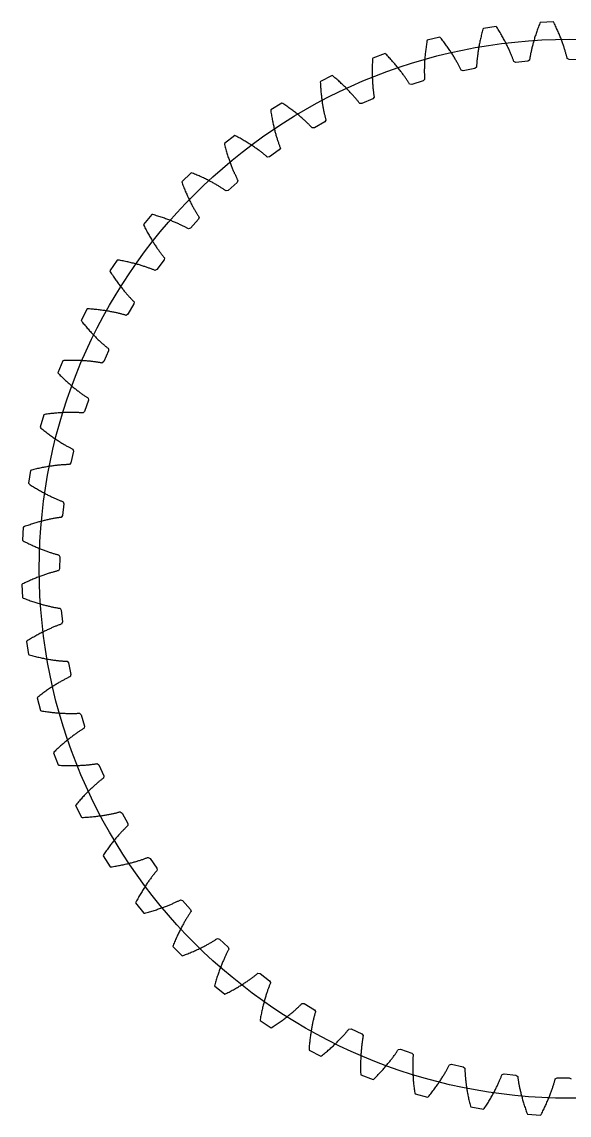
# Model space of a CAD drawing. Extents: x -35.5 to 37.4, y 109.8 to 182.7.
# Drawn here: x -35.5 to 1, y 109.8 to 182.7 of the extents above; entities that cross this region are included whole.
import ezdxf

# ---------------------------------------------------------------- set-up
doc = ezdxf.new("R2010")
doc.units = 0
doc.layers.get('0').update_dxf_attribs({"linetype": 'CONTINUOUS'})

msp = doc.modelspace()

# ---------------------------------------------------------------- linework, layer by layer
msp.add_lwpolyline([(1.758, 180.133), (0.967, 180.142), (0.839, 180.209), (0.829, 180.253), (0.818, 180.297), (0.807, 180.342), (0.795, 180.388), (0.783, 180.435), (0.77, 180.484), (0.757, 180.533), (0.743, 180.583), (0.728, 180.635), (0.713, 180.687), (0.698, 180.74), (0.681, 180.794), (0.664, 180.85), (0.646, 180.906), (0.628, 180.963), (0.609, 181.021), (0.589, 181.08), (0.569, 181.14), (0.547, 181.201), (0.526, 181.263), (0.503, 181.326), (0.48, 181.389), (0.455, 181.454), (0.43, 181.519), (0.405, 181.586), (0.378, 181.653), (0.351, 181.721), (0.323, 181.791), (0.294, 181.861), (0.264, 181.931), (0.233, 182.003), (0.202, 182.076), (0.169, 182.149), (0.136, 182.223), (0.102, 182.298), (0.067, 182.374), (0.031, 182.451), (-0.006, 182.528), (-0.044, 182.607), (-0.082, 182.655), (-0.95, 182.62), (-0.984, 182.568), (-1.015, 182.487), (-1.046, 182.407), (-1.075, 182.328), (-1.104, 182.249), (-1.132, 182.172), (-1.159, 182.095), (-1.186, 182.019), (-1.211, 181.944), (-1.236, 181.87), (-1.26, 181.797), (-1.283, 181.725), (-1.306, 181.654), (-1.327, 181.584), (-1.348, 181.515), (-1.369, 181.446), (-1.388, 181.379), (-1.407, 181.312), (-1.425, 181.247), (-1.443, 181.183), (-1.459, 181.119), (-1.476, 181.057), (-1.491, 180.995), (-1.506, 180.935), (-1.52, 180.875), (-1.534, 180.817), (-1.547, 180.759), (-1.559, 180.703), (-1.571, 180.648), (-1.583, 180.593), (-1.594, 180.54), (-1.604, 180.488), (-1.614, 180.436), (-1.623, 180.386), (-1.632, 180.337), (-1.64, 180.289), (-1.648, 180.242), (-1.656, 180.196), (-1.663, 180.151), (-1.669, 180.107), (-1.792, 180.03), (-2.579, 179.956), (-2.714, 180.01), (-2.728, 180.052), (-2.743, 180.094), (-2.759, 180.138), (-2.776, 180.183), (-2.793, 180.229), (-2.811, 180.275), (-2.829, 180.323), (-2.848, 180.372), (-2.868, 180.421), (-2.888, 180.471), (-2.91, 180.523), (-2.932, 180.575), (-2.954, 180.628), (-2.978, 180.682), (-3.002, 180.737), (-3.027, 180.793), (-3.053, 180.849), (-3.08, 180.907), (-3.107, 180.965), (-3.135, 181.025), (-3.164, 181.085), (-3.194, 181.146), (-3.225, 181.207), (-3.257, 181.27), (-3.289, 181.333), (-3.323, 181.398), (-3.357, 181.463), (-3.392, 181.528), (-3.428, 181.595), (-3.465, 181.662), (-3.503, 181.73), (-3.542, 181.799), (-3.582, 181.869), (-3.623, 181.939), (-3.665, 182.01), (-3.708, 182.082), (-3.752, 182.154), (-3.797, 182.228), (-3.842, 182.301), (-3.885, 182.346), (-4.745, 182.22), (-4.773, 182.165), (-4.796, 182.081), (-4.818, 181.998), (-4.839, 181.916), (-4.859, 181.835), (-4.879, 181.755), (-4.898, 181.676), (-4.916, 181.598), (-4.934, 181.521), (-4.951, 181.445), (-4.967, 181.37), (-4.983, 181.295), (-4.997, 181.222), (-5.012, 181.15), (-5.025, 181.079), (-5.038, 181.009), (-5.051, 180.94), (-5.062, 180.872), (-5.074, 180.805), (-5.084, 180.739), (-5.094, 180.674), (-5.104, 180.611), (-5.113, 180.548), (-5.121, 180.486), (-5.129, 180.425), (-5.137, 180.366), (-5.144, 180.307), (-5.15, 180.25), (-5.157, 180.194), (-5.162, 180.138), (-5.167, 180.084), (-5.172, 180.031), (-5.177, 179.979), (-5.181, 179.928), (-5.184, 179.879), (-5.187, 179.83), (-5.19, 179.782), (-5.193, 179.736), (-5.195, 179.69), (-5.197, 179.646), (-5.311, 179.556), (-6.086, 179.401), (-6.226, 179.44), (-6.245, 179.48), (-6.264, 179.521), (-6.285, 179.563), (-6.306, 179.606), (-6.327, 179.649), (-6.35, 179.694), (-6.373, 179.739), (-6.397, 179.786), (-6.422, 179.833), (-6.448, 179.881), (-6.474, 179.93), (-6.502, 179.979), (-6.53, 180.03), (-6.559, 180.081), (-6.589, 180.133), (-6.619, 180.186), (-6.651, 180.24), (-6.684, 180.294), (-6.717, 180.349), (-6.751, 180.405), (-6.786, 180.462), (-6.823, 180.519), (-6.86, 180.578), (-6.898, 180.636), (-6.937, 180.696), (-6.977, 180.756), (-7.018, 180.817), (-7.059, 180.879), (-7.102, 180.942), (-7.146, 181.005), (-7.191, 181.068), (-7.237, 181.133), (-7.284, 181.198), (-7.332, 181.264), (-7.381, 181.33), (-7.431, 181.397), (-7.482, 181.464), (-7.535, 181.532), (-7.588, 181.601), (-7.635, 181.641), (-8.477, 181.426), (-8.499, 181.368), (-8.513, 181.282), (-8.526, 181.198), (-8.539, 181.114), (-8.551, 181.031), (-8.562, 180.949), (-8.572, 180.869), (-8.582, 180.789), (-8.592, 180.711), (-8.601, 180.633), (-8.609, 180.557), (-8.617, 180.481), (-8.624, 180.407), (-8.63, 180.334), (-8.637, 180.262), (-8.642, 180.191), (-8.647, 180.121), (-8.652, 180.052), (-8.656, 179.984), (-8.66, 179.918), (-8.663, 179.852), (-8.666, 179.788), (-8.668, 179.724), (-8.67, 179.662), (-8.672, 179.601), (-8.673, 179.541), (-8.674, 179.482), (-8.674, 179.424), (-8.675, 179.367), (-8.674, 179.312), (-8.674, 179.257), (-8.673, 179.204), (-8.672, 179.152), (-8.671, 179.101), (-8.669, 179.051), (-8.667, 179.002), (-8.665, 178.955), (-8.663, 178.908), (-8.66, 178.863), (-8.658, 178.819), (-8.761, 178.717), (-9.516, 178.482), (-9.659, 178.506), (-9.682, 178.544), (-9.706, 178.583), (-9.73, 178.622), (-9.756, 178.663), (-9.782, 178.704), (-9.809, 178.746), (-9.837, 178.788), (-9.866, 178.832), (-9.896, 178.876), (-9.926, 178.921), (-9.958, 178.967), (-9.99, 179.014), (-10.023, 179.061), (-10.057, 179.109), (-10.093, 179.157), (-10.129, 179.207), (-10.166, 179.257), (-10.204, 179.308), (-10.243, 179.359), (-10.283, 179.411), (-10.324, 179.464), (-10.366, 179.517), (-10.408, 179.571), (-10.452, 179.626), (-10.497, 179.681), (-10.543, 179.737), (-10.591, 179.793), (-10.639, 179.85), (-10.688, 179.908), (-10.738, 179.966), (-10.789, 180.025), (-10.842, 180.084), (-10.895, 180.144), (-10.95, 180.204), (-11.006, 180.265), (-11.063, 180.326), (-11.12, 180.388), (-11.18, 180.45), (-11.24, 180.513), (-11.291, 180.548), (-12.105, 180.246), (-12.122, 180.186), (-12.126, 180.099), (-12.131, 180.014), (-12.134, 179.929), (-12.138, 179.845), (-12.14, 179.763), (-12.142, 179.682), (-12.144, 179.602), (-12.145, 179.522), (-12.146, 179.444), (-12.146, 179.368), (-12.146, 179.292), (-12.145, 179.217), (-12.144, 179.144), (-12.143, 179.071), (-12.141, 179), (-12.139, 178.93), (-12.136, 178.861), (-12.133, 178.793), (-12.13, 178.727), (-12.126, 178.661), (-12.122, 178.597), (-12.118, 178.533), (-12.113, 178.471), (-12.109, 178.41), (-12.103, 178.351), (-12.098, 178.292), (-12.093, 178.234), (-12.087, 178.178), (-12.081, 178.123), (-12.075, 178.069), (-12.068, 178.016), (-12.062, 177.964), (-12.055, 177.913), (-12.048, 177.864), (-12.042, 177.816), (-12.034, 177.768), (-12.027, 177.722), (-12.02, 177.678), (-12.013, 177.634), (-12.105, 177.522), (-12.832, 177.209), (-12.976, 177.218), (-13.003, 177.254), (-13.031, 177.29), (-13.059, 177.327), (-13.089, 177.364), (-13.119, 177.402), (-13.15, 177.441), (-13.183, 177.481), (-13.216, 177.521), (-13.25, 177.562), (-13.285, 177.603), (-13.321, 177.646), (-13.358, 177.689), (-13.396, 177.732), (-13.435, 177.776), (-13.475, 177.821), (-13.516, 177.866), (-13.558, 177.912), (-13.601, 177.959), (-13.646, 178.006), (-13.691, 178.053), (-13.737, 178.101), (-13.784, 178.15), (-13.833, 178.199), (-13.882, 178.249), (-13.933, 178.299), (-13.984, 178.35), (-14.037, 178.401), (-14.091, 178.453), (-14.146, 178.505), (-14.202, 178.558), (-14.259, 178.611), (-14.317, 178.664), (-14.377, 178.718), (-14.437, 178.772), (-14.499, 178.827), (-14.562, 178.882), (-14.626, 178.937), (-14.691, 178.993), (-14.758, 179.049), (-14.812, 179.078), (-15.591, 178.693), (-15.601, 178.632), (-15.596, 178.545), (-15.592, 178.459), (-15.586, 178.375), (-15.581, 178.291), (-15.575, 178.209), (-15.569, 178.128), (-15.562, 178.048), (-15.555, 177.969), (-15.547, 177.892), (-15.539, 177.815), (-15.531, 177.74), (-15.523, 177.666), (-15.514, 177.593), (-15.505, 177.521), (-15.496, 177.45), (-15.486, 177.381), (-15.476, 177.313), (-15.466, 177.246), (-15.456, 177.18), (-15.446, 177.115), (-15.435, 177.051), (-15.424, 176.989), (-15.413, 176.927), (-15.402, 176.867), (-15.391, 176.808), (-15.379, 176.75), (-15.368, 176.694), (-15.356, 176.638), (-15.345, 176.584), (-15.333, 176.531), (-15.321, 176.479), (-15.309, 176.428), (-15.297, 176.379), (-15.285, 176.33), (-15.273, 176.283), (-15.261, 176.237), (-15.249, 176.192), (-15.238, 176.148), (-15.226, 176.105), (-15.306, 175.984), (-15.996, 175.597), (-16.14, 175.591), (-16.171, 175.623), (-16.202, 175.656), (-16.234, 175.69), (-16.267, 175.724), (-16.302, 175.759), (-16.337, 175.794), (-16.373, 175.83), (-16.41, 175.867), (-16.448, 175.904), (-16.488, 175.942), (-16.528, 175.98), (-16.569, 176.019), (-16.612, 176.058), (-16.655, 176.098), (-16.7, 176.138), (-16.745, 176.179), (-16.792, 176.22), (-16.84, 176.262), (-16.888, 176.304), (-16.938, 176.347), (-16.989, 176.39), (-17.041, 176.433), (-17.095, 176.477), (-17.149, 176.521), (-17.205, 176.566), (-17.261, 176.611), (-17.319, 176.657), (-17.378, 176.702), (-17.438, 176.748), (-17.499, 176.795), (-17.562, 176.842), (-17.625, 176.889), (-17.69, 176.936), (-17.756, 176.984), (-17.823, 177.032), (-17.891, 177.08), (-17.961, 177.128), (-18.032, 177.177), (-18.104, 177.225), (-18.161, 177.249), (-18.895, 176.784), (-18.898, 176.723), (-18.885, 176.637), (-18.871, 176.552), (-18.857, 176.468), (-18.843, 176.386), (-18.828, 176.305), (-18.814, 176.225), (-18.799, 176.146), (-18.783, 176.068), (-18.768, 175.992), (-18.752, 175.917), (-18.736, 175.843), (-18.72, 175.77), (-18.703, 175.698), (-18.687, 175.628), (-18.67, 175.558), (-18.654, 175.49), (-18.637, 175.423), (-18.62, 175.358), (-18.603, 175.293), (-18.585, 175.23), (-18.568, 175.168), (-18.551, 175.107), (-18.534, 175.047), (-18.516, 174.988), (-18.499, 174.931), (-18.481, 174.875), (-18.464, 174.819), (-18.447, 174.765), (-18.429, 174.713), (-18.412, 174.661), (-18.395, 174.611), (-18.378, 174.561), (-18.361, 174.513), (-18.344, 174.466), (-18.327, 174.42), (-18.31, 174.376), (-18.294, 174.332), (-18.277, 174.29), (-18.261, 174.249), (-18.329, 174.12), (-18.974, 173.663), (-19.117, 173.642), (-19.151, 173.671), (-19.185, 173.7), (-19.221, 173.73), (-19.257, 173.761), (-19.295, 173.792), (-19.334, 173.824), (-19.373, 173.856), (-19.414, 173.888), (-19.456, 173.921), (-19.499, 173.954), (-19.543, 173.988), (-19.588, 174.022), (-19.635, 174.057), (-19.682, 174.092), (-19.73, 174.128), (-19.78, 174.163), (-19.831, 174.199), (-19.883, 174.236), (-19.936, 174.273), (-19.99, 174.31), (-20.045, 174.348), (-20.101, 174.385), (-20.159, 174.423), (-20.217, 174.462), (-20.277, 174.5), (-20.338, 174.539), (-20.401, 174.578), (-20.464, 174.618), (-20.529, 174.657), (-20.594, 174.697), (-20.661, 174.737), (-20.729, 174.777), (-20.799, 174.818), (-20.869, 174.858), (-20.941, 174.899), (-21.014, 174.939), (-21.088, 174.98), (-21.164, 175.021), (-21.24, 175.062), (-21.3, 175.079), (-21.981, 174.541), (-21.978, 174.479), (-21.956, 174.395), (-21.933, 174.312), (-21.911, 174.23), (-21.888, 174.15), (-21.865, 174.071), (-21.842, 173.993), (-21.819, 173.916), (-21.795, 173.84), (-21.772, 173.766), (-21.748, 173.693), (-21.725, 173.621), (-21.701, 173.55), (-21.677, 173.481), (-21.654, 173.412), (-21.63, 173.345), (-21.606, 173.279), (-21.582, 173.214), (-21.558, 173.151), (-21.535, 173.088), (-21.511, 173.027), (-21.487, 172.967), (-21.464, 172.908), (-21.44, 172.851), (-21.417, 172.794), (-21.394, 172.739), (-21.37, 172.685), (-21.347, 172.632), (-21.325, 172.58), (-21.302, 172.529), (-21.279, 172.48), (-21.257, 172.431), (-21.235, 172.384), (-21.213, 172.338), (-21.191, 172.293), (-21.169, 172.249), (-21.148, 172.206), (-21.127, 172.165), (-21.106, 172.125), (-21.086, 172.085), (-21.14, 171.951), (-21.733, 171.428), (-21.874, 171.392), (-21.91, 171.418), (-21.948, 171.443), (-21.986, 171.47), (-22.026, 171.496), (-22.066, 171.523), (-22.108, 171.55), (-22.151, 171.578), (-22.195, 171.606), (-22.24, 171.634), (-22.286, 171.663), (-22.334, 171.692), (-22.382, 171.721), (-22.432, 171.751), (-22.483, 171.781), (-22.535, 171.811), (-22.588, 171.842), (-22.642, 171.872), (-22.697, 171.903), (-22.754, 171.934), (-22.811, 171.966), (-22.87, 171.997), (-22.93, 172.029), (-22.991, 172.061), (-23.054, 172.093), (-23.117, 172.125), (-23.182, 172.157), (-23.248, 172.189), (-23.315, 172.222), (-23.384, 172.255), (-23.453, 172.287), (-23.524, 172.32), (-23.596, 172.353), (-23.669, 172.386), (-23.744, 172.419), (-23.819, 172.451), (-23.896, 172.484), (-23.974, 172.517), (-24.053, 172.55), (-24.134, 172.583), (-24.195, 172.594), (-24.816, 171.987), (-24.807, 171.926), (-24.776, 171.844), (-24.745, 171.764), (-24.714, 171.686), (-24.683, 171.608), (-24.651, 171.532), (-24.62, 171.456), (-24.589, 171.382), (-24.558, 171.31), (-24.527, 171.238), (-24.496, 171.168), (-24.465, 171.099), (-24.434, 171.031), (-24.403, 170.964), (-24.372, 170.899), (-24.342, 170.834), (-24.311, 170.771), (-24.281, 170.709), (-24.25, 170.649), (-24.22, 170.589), (-24.19, 170.531), (-24.161, 170.473), (-24.131, 170.417), (-24.102, 170.362), (-24.072, 170.309), (-24.043, 170.256), (-24.015, 170.205), (-23.986, 170.154), (-23.958, 170.105), (-23.93, 170.057), (-23.903, 170.01), (-23.875, 169.965), (-23.848, 169.92), (-23.822, 169.876), (-23.795, 169.834), (-23.769, 169.793), (-23.744, 169.752), (-23.718, 169.713), (-23.694, 169.675), (-23.669, 169.638), (-23.708, 169.499), (-24.244, 168.917), (-24.38, 168.867), (-24.419, 168.888), (-24.459, 168.91), (-24.5, 168.932), (-24.542, 168.954), (-24.585, 168.977), (-24.63, 168.999), (-24.675, 169.023), (-24.722, 169.046), (-24.77, 169.069), (-24.819, 169.093), (-24.869, 169.117), (-24.92, 169.141), (-24.973, 169.165), (-25.026, 169.19), (-25.081, 169.214), (-25.137, 169.239), (-25.194, 169.264), (-25.252, 169.289), (-25.312, 169.314), (-25.373, 169.339), (-25.434, 169.364), (-25.497, 169.389), (-25.562, 169.415), (-25.627, 169.44), (-25.694, 169.465), (-25.761, 169.491), (-25.83, 169.516), (-25.901, 169.541), (-25.972, 169.567), (-26.045, 169.592), (-26.118, 169.617), (-26.193, 169.642), (-26.27, 169.667), (-26.347, 169.692), (-26.426, 169.717), (-26.506, 169.742), (-26.587, 169.766), (-26.669, 169.79), (-26.752, 169.815), (-26.814, 169.819), (-27.369, 169.151), (-27.353, 169.091), (-27.313, 169.013), (-27.274, 168.937), (-27.235, 168.862), (-27.196, 168.788), (-27.157, 168.715), (-27.118, 168.644), (-27.08, 168.573), (-27.041, 168.504), (-27.003, 168.436), (-26.965, 168.37), (-26.927, 168.304), (-26.889, 168.24), (-26.851, 168.177), (-26.814, 168.115), (-26.776, 168.054), (-26.739, 167.994), (-26.703, 167.936), (-26.666, 167.879), (-26.63, 167.823), (-26.594, 167.768), (-26.558, 167.714), (-26.523, 167.661), (-26.488, 167.61), (-26.454, 167.559), (-26.419, 167.51), (-26.385, 167.462), (-26.352, 167.415), (-26.319, 167.369), (-26.286, 167.324), (-26.253, 167.28), (-26.221, 167.238), (-26.19, 167.196), (-26.159, 167.156), (-26.128, 167.116), (-26.098, 167.078), (-26.068, 167.041), (-26.039, 167.004), (-26.011, 166.969), (-25.982, 166.935), (-26.007, 166.792), (-26.479, 166.158), (-26.609, 166.093), (-26.65, 166.11), (-26.692, 166.128), (-26.735, 166.145), (-26.779, 166.163), (-26.824, 166.181), (-26.871, 166.199), (-26.919, 166.217), (-26.968, 166.235), (-27.018, 166.254), (-27.069, 166.272), (-27.121, 166.291), (-27.175, 166.309), (-27.229, 166.328), (-27.285, 166.347), (-27.342, 166.366), (-27.401, 166.384), (-27.46, 166.403), (-27.52, 166.422), (-27.582, 166.44), (-27.645, 166.459), (-27.709, 166.478), (-27.775, 166.496), (-27.841, 166.515), (-27.909, 166.533), (-27.978, 166.551), (-28.048, 166.569), (-28.119, 166.587), (-28.191, 166.605), (-28.265, 166.623), (-28.34, 166.64), (-28.416, 166.658), (-28.493, 166.675), (-28.572, 166.692), (-28.651, 166.708), (-28.732, 166.725), (-28.814, 166.741), (-28.897, 166.757), (-28.982, 166.773), (-29.067, 166.788), (-29.129, 166.786), (-29.611, 166.063), (-29.589, 166.005), (-29.541, 165.932), (-29.494, 165.86), (-29.448, 165.79), (-29.401, 165.72), (-29.355, 165.652), (-29.309, 165.585), (-29.263, 165.519), (-29.217, 165.454), (-29.172, 165.391), (-29.127, 165.329), (-29.082, 165.267), (-29.038, 165.207), (-28.994, 165.149), (-28.95, 165.091), (-28.907, 165.034), (-28.864, 164.979), (-28.821, 164.925), (-28.779, 164.872), (-28.737, 164.82), (-28.696, 164.769), (-28.655, 164.719), (-28.614, 164.67), (-28.574, 164.623), (-28.534, 164.576), (-28.495, 164.531), (-28.456, 164.486), (-28.418, 164.443), (-28.38, 164.401), (-28.343, 164.36), (-28.306, 164.32), (-28.27, 164.281), (-28.234, 164.243), (-28.199, 164.205), (-28.164, 164.169), (-28.13, 164.134), (-28.097, 164.1), (-28.064, 164.067), (-28.032, 164.035), (-28, 164.004), (-28.01, 163.86), (-28.413, 163.18), (-28.535, 163.102), (-28.578, 163.115), (-28.621, 163.128), (-28.666, 163.141), (-28.712, 163.154), (-28.759, 163.167), (-28.807, 163.18), (-28.857, 163.193), (-28.907, 163.206), (-28.959, 163.219), (-29.012, 163.232), (-29.066, 163.245), (-29.121, 163.258), (-29.177, 163.271), (-29.235, 163.283), (-29.293, 163.296), (-29.353, 163.309), (-29.414, 163.321), (-29.476, 163.333), (-29.54, 163.345), (-29.604, 163.357), (-29.67, 163.369), (-29.737, 163.381), (-29.805, 163.392), (-29.874, 163.403), (-29.945, 163.414), (-30.016, 163.425), (-30.089, 163.435), (-30.163, 163.446), (-30.238, 163.455), (-30.314, 163.465), (-30.392, 163.474), (-30.47, 163.483), (-30.55, 163.492), (-30.631, 163.5), (-30.713, 163.508), (-30.796, 163.516), (-30.881, 163.523), (-30.966, 163.529), (-31.053, 163.536), (-31.114, 163.527), (-31.518, 162.758), (-31.49, 162.703), (-31.435, 162.635), (-31.381, 162.569), (-31.327, 162.503), (-31.273, 162.439), (-31.22, 162.376), (-31.167, 162.314), (-31.115, 162.253), (-31.063, 162.194), (-31.011, 162.135), (-30.96, 162.078), (-30.909, 162.022), (-30.859, 161.967), (-30.809, 161.913), (-30.759, 161.86), (-30.71, 161.809), (-30.662, 161.758), (-30.614, 161.709), (-30.566, 161.66), (-30.519, 161.613), (-30.472, 161.567), (-30.426, 161.521), (-30.381, 161.477), (-30.336, 161.434), (-30.292, 161.392), (-30.248, 161.351), (-30.205, 161.311), (-30.162, 161.272), (-30.12, 161.234), (-30.079, 161.197), (-30.038, 161.161), (-29.998, 161.126), (-29.958, 161.091), (-29.92, 161.058), (-29.881, 161.026), (-29.844, 160.995), (-29.807, 160.964), (-29.771, 160.935), (-29.736, 160.907), (-29.701, 160.879), (-29.695, 160.734), (-30.025, 160.016), (-30.139, 159.926), (-30.182, 159.934), (-30.227, 159.942), (-30.273, 159.95), (-30.32, 159.959), (-30.368, 159.967), (-30.417, 159.975), (-30.468, 159.982), (-30.519, 159.99), (-30.572, 159.998), (-30.626, 160.005), (-30.681, 160.012), (-30.737, 160.019), (-30.795, 160.026), (-30.853, 160.033), (-30.913, 160.039), (-30.974, 160.046), (-31.036, 160.052), (-31.099, 160.057), (-31.163, 160.063), (-31.229, 160.068), (-31.295, 160.073), (-31.363, 160.077), (-31.432, 160.081), (-31.502, 160.085), (-31.573, 160.089), (-31.645, 160.092), (-31.719, 160.095), (-31.793, 160.097), (-31.869, 160.099), (-31.946, 160.101), (-32.024, 160.102), (-32.103, 160.103), (-32.183, 160.103), (-32.264, 160.103), (-32.347, 160.102), (-32.43, 160.101), (-32.515, 160.099), (-32.601, 160.097), (-32.688, 160.094), (-32.748, 160.079), (-33.069, 159.272), (-33.035, 159.22), (-32.974, 159.158), (-32.913, 159.098), (-32.852, 159.038), (-32.793, 158.98), (-32.733, 158.923), (-32.674, 158.867), (-32.616, 158.812), (-32.558, 158.758), (-32.5, 158.706), (-32.443, 158.654), (-32.387, 158.603), (-32.331, 158.554), (-32.275, 158.506), (-32.221, 158.458), (-32.167, 158.412), (-32.113, 158.367), (-32.06, 158.323), (-32.008, 158.279), (-31.956, 158.237), (-31.905, 158.196), (-31.854, 158.156), (-31.804, 158.117), (-31.755, 158.079), (-31.707, 158.041), (-31.659, 158.005), (-31.612, 157.97), (-31.565, 157.935), (-31.519, 157.902), (-31.474, 157.869), (-31.43, 157.838), (-31.387, 157.807), (-31.344, 157.777), (-31.302, 157.748), (-31.26, 157.72), (-31.22, 157.693), (-31.18, 157.667), (-31.141, 157.641), (-31.103, 157.617), (-31.066, 157.593), (-31.045, 157.45), (-31.298, 156.7), (-31.401, 156.599), (-31.446, 156.603), (-31.491, 156.606), (-31.537, 156.61), (-31.585, 156.613), (-31.634, 156.616), (-31.683, 156.619), (-31.734, 156.621), (-31.787, 156.623), (-31.84, 156.625), (-31.894, 156.627), (-31.95, 156.629), (-32.006, 156.63), (-32.064, 156.631), (-32.123, 156.631), (-32.183, 156.631), (-32.244, 156.631), (-32.306, 156.631), (-32.37, 156.63), (-32.434, 156.628), (-32.5, 156.627), (-32.567, 156.624), (-32.635, 156.622), (-32.703, 156.619), (-32.774, 156.615), (-32.845, 156.611), (-32.917, 156.607), (-32.99, 156.602), (-33.065, 156.597), (-33.14, 156.591), (-33.217, 156.584), (-33.294, 156.577), (-33.373, 156.57), (-33.453, 156.562), (-33.534, 156.553), (-33.616, 156.543), (-33.699, 156.534), (-33.783, 156.523), (-33.868, 156.512), (-33.954, 156.5), (-34.012, 156.479), (-34.247, 155.643), (-34.208, 155.594), (-34.141, 155.539), (-34.074, 155.486), (-34.007, 155.433), (-33.942, 155.381), (-33.877, 155.331), (-33.812, 155.281), (-33.748, 155.233), (-33.685, 155.185), (-33.622, 155.139), (-33.56, 155.094), (-33.499, 155.049), (-33.438, 155.006), (-33.378, 154.964), (-33.318, 154.922), (-33.26, 154.882), (-33.202, 154.842), (-33.144, 154.804), (-33.088, 154.767), (-33.032, 154.73), (-32.977, 154.694), (-32.922, 154.66), (-32.869, 154.626), (-32.816, 154.593), (-32.764, 154.561), (-32.712, 154.53), (-32.662, 154.5), (-32.612, 154.471), (-32.563, 154.442), (-32.515, 154.414), (-32.467, 154.388), (-32.421, 154.362), (-32.375, 154.337), (-32.33, 154.312), (-32.286, 154.289), (-32.243, 154.266), (-32.201, 154.244), (-32.159, 154.223), (-32.119, 154.202), (-32.079, 154.182), (-32.043, 154.042), (-32.217, 153.27), (-32.309, 153.159), (-32.354, 153.158), (-32.399, 153.157), (-32.446, 153.155), (-32.493, 153.153), (-32.542, 153.151), (-32.592, 153.149), (-32.643, 153.146), (-32.695, 153.143), (-32.748, 153.139), (-32.802, 153.135), (-32.858, 153.131), (-32.914, 153.126), (-32.972, 153.121), (-33.03, 153.115), (-33.09, 153.109), (-33.151, 153.102), (-33.213, 153.095), (-33.276, 153.088), (-33.34, 153.08), (-33.405, 153.071), (-33.471, 153.062), (-33.538, 153.053), (-33.606, 153.042), (-33.676, 153.032), (-33.746, 153.02), (-33.817, 153.008), (-33.89, 152.996), (-33.963, 152.983), (-34.038, 152.969), (-34.113, 152.954), (-34.19, 152.939), (-34.267, 152.923), (-34.346, 152.907), (-34.425, 152.89), (-34.506, 152.872), (-34.587, 152.853), (-34.67, 152.834), (-34.753, 152.814), (-34.838, 152.793), (-34.893, 152.766), (-35.039, 151.91), (-34.996, 151.866), (-34.923, 151.819), (-34.851, 151.772), (-34.779, 151.727), (-34.708, 151.682), (-34.638, 151.639), (-34.569, 151.596), (-34.5, 151.555), (-34.432, 151.514), (-34.365, 151.474), (-34.299, 151.436), (-34.233, 151.398), (-34.168, 151.361), (-34.104, 151.326), (-34.041, 151.291), (-33.978, 151.257), (-33.916, 151.224), (-33.855, 151.191), (-33.795, 151.16), (-33.736, 151.129), (-33.677, 151.1), (-33.619, 151.071), (-33.562, 151.043), (-33.506, 151.016), (-33.451, 150.99), (-33.397, 150.964), (-33.343, 150.939), (-33.291, 150.915), (-33.239, 150.892), (-33.188, 150.87), (-33.138, 150.848), (-33.089, 150.827), (-33.041, 150.807), (-32.994, 150.787), (-32.948, 150.768), (-32.903, 150.75), (-32.858, 150.733), (-32.815, 150.716), (-32.772, 150.7), (-32.731, 150.684), (-32.681, 150.548), (-32.772, 149.763), (-32.853, 149.642), (-32.897, 149.637), (-32.942, 149.631), (-32.988, 149.624), (-33.035, 149.618), (-33.083, 149.61), (-33.133, 149.603), (-33.183, 149.595), (-33.234, 149.586), (-33.287, 149.577), (-33.341, 149.567), (-33.395, 149.557), (-33.451, 149.547), (-33.507, 149.535), (-33.565, 149.524), (-33.624, 149.511), (-33.684, 149.498), (-33.744, 149.485), (-33.806, 149.471), (-33.869, 149.456), (-33.933, 149.441), (-33.998, 149.425), (-34.064, 149.408), (-34.13, 149.391), (-34.198, 149.373), (-34.267, 149.354), (-34.337, 149.335), (-34.407, 149.315), (-34.479, 149.294), (-34.552, 149.273), (-34.625, 149.251), (-34.7, 149.227), (-34.775, 149.204), (-34.852, 149.179), (-34.929, 149.154), (-35.007, 149.128), (-35.086, 149.101), (-35.166, 149.073), (-35.247, 149.044), (-35.329, 149.015), (-35.381, 148.982), (-35.437, 148.115), (-35.389, 148.076), (-35.312, 148.036), (-35.235, 147.998), (-35.159, 147.96), (-35.084, 147.923), (-35.01, 147.887), (-34.937, 147.852), (-34.864, 147.818), (-34.792, 147.785), (-34.721, 147.752), (-34.651, 147.721), (-34.582, 147.69), (-34.513, 147.661), (-34.446, 147.632), (-34.379, 147.604), (-34.313, 147.576), (-34.248, 147.55), (-34.184, 147.524), (-34.121, 147.499), (-34.059, 147.475), (-33.998, 147.452), (-33.937, 147.429), (-33.878, 147.407), (-33.819, 147.386), (-33.761, 147.366), (-33.705, 147.346), (-33.649, 147.327), (-33.594, 147.309), (-33.54, 147.291), (-33.488, 147.274), (-33.436, 147.258), (-33.385, 147.242), (-33.335, 147.227), (-33.286, 147.212), (-33.238, 147.198), (-33.191, 147.185), (-33.145, 147.172), (-33.1, 147.16), (-33.056, 147.149), (-33.013, 147.137), (-32.949, 147.008), (-32.958, 146.217), (-33.025, 146.088), (-33.069, 146.078), (-33.113, 146.068), (-33.158, 146.057), (-33.204, 146.045), (-33.251, 146.033), (-33.3, 146.02), (-33.349, 146.007), (-33.399, 145.993), (-33.451, 145.978), (-33.503, 145.963), (-33.556, 145.947), (-33.61, 145.931), (-33.665, 145.914), (-33.722, 145.896), (-33.779, 145.878), (-33.837, 145.858), (-33.896, 145.839), (-33.956, 145.818), (-34.017, 145.797), (-34.079, 145.775), (-34.142, 145.753), (-34.205, 145.729), (-34.27, 145.705), (-34.335, 145.68), (-34.402, 145.654), (-34.469, 145.628), (-34.537, 145.6), (-34.607, 145.572), (-34.677, 145.543), (-34.747, 145.513), (-34.819, 145.483), (-34.892, 145.451), (-34.965, 145.419), (-35.039, 145.386), (-35.114, 145.351), (-35.19, 145.316), (-35.267, 145.28), (-35.344, 145.243), (-35.423, 145.205), (-35.471, 145.167), (-35.436, 144.3), (-35.384, 144.266), (-35.303, 144.234), (-35.223, 144.204), (-35.144, 144.174), (-35.065, 144.145), (-34.988, 144.117), (-34.911, 144.09), (-34.835, 144.064), (-34.76, 144.038), (-34.686, 144.014), (-34.613, 143.99), (-34.541, 143.966), (-34.47, 143.944), (-34.4, 143.922), (-34.331, 143.901), (-34.262, 143.881), (-34.195, 143.861), (-34.128, 143.843), (-34.063, 143.824), (-33.999, 143.807), (-33.935, 143.79), (-33.873, 143.774), (-33.811, 143.759), (-33.751, 143.744), (-33.691, 143.729), (-33.633, 143.716), (-33.575, 143.703), (-33.519, 143.69), (-33.464, 143.678), (-33.409, 143.667), (-33.356, 143.656), (-33.304, 143.646), (-33.252, 143.636), (-33.202, 143.626), (-33.153, 143.618), (-33.105, 143.609), (-33.058, 143.601), (-33.012, 143.594), (-32.967, 143.587), (-32.923, 143.581), (-32.846, 143.458), (-32.772, 142.671), (-32.826, 142.536), (-32.868, 142.521), (-32.91, 142.506), (-32.954, 142.49), (-32.999, 142.474), (-33.045, 142.457), (-33.091, 142.439), (-33.139, 142.421), (-33.188, 142.402), (-33.237, 142.382), (-33.287, 142.361), (-33.339, 142.34), (-33.391, 142.318), (-33.444, 142.295), (-33.498, 142.272), (-33.553, 142.247), (-33.609, 142.222), (-33.665, 142.197), (-33.723, 142.17), (-33.781, 142.143), (-33.841, 142.114), (-33.901, 142.085), (-33.962, 142.055), (-34.023, 142.024), (-34.086, 141.993), (-34.149, 141.96), (-34.214, 141.927), (-34.279, 141.893), (-34.344, 141.857), (-34.411, 141.821), (-34.478, 141.784), (-34.546, 141.746), (-34.615, 141.707), (-34.685, 141.667), (-34.755, 141.626), (-34.826, 141.585), (-34.898, 141.542), (-34.97, 141.498), (-35.044, 141.453), (-35.117, 141.407), (-35.162, 141.364), (-35.036, 140.505), (-34.981, 140.477), (-34.897, 140.454), (-34.814, 140.432), (-34.732, 140.411), (-34.651, 140.39), (-34.571, 140.37), (-34.492, 140.352), (-34.414, 140.333), (-34.337, 140.316), (-34.261, 140.299), (-34.186, 140.283), (-34.111, 140.267), (-34.038, 140.252), (-33.966, 140.238), (-33.895, 140.224), (-33.825, 140.211), (-33.756, 140.199), (-33.688, 140.187), (-33.621, 140.176), (-33.555, 140.165), (-33.49, 140.155), (-33.427, 140.146), (-33.364, 140.137), (-33.302, 140.128), (-33.241, 140.12), (-33.182, 140.113), (-33.123, 140.106), (-33.066, 140.099), (-33.01, 140.093), (-32.954, 140.087), (-32.9, 140.082), (-32.847, 140.077), (-32.795, 140.073), (-32.744, 140.069), (-32.694, 140.065), (-32.646, 140.062), (-32.598, 140.059), (-32.552, 140.057), (-32.506, 140.054), (-32.462, 140.052), (-32.372, 139.939), (-32.217, 139.163), (-32.256, 139.024), (-32.296, 139.005), (-32.337, 138.985), (-32.379, 138.965), (-32.422, 138.944), (-32.465, 138.922), (-32.51, 138.9), (-32.555, 138.876), (-32.602, 138.852), (-32.649, 138.827), (-32.697, 138.802), (-32.746, 138.775), (-32.795, 138.748), (-32.846, 138.72), (-32.897, 138.691), (-32.949, 138.661), (-33.002, 138.63), (-33.056, 138.599), (-33.11, 138.566), (-33.165, 138.533), (-33.221, 138.498), (-33.278, 138.463), (-33.335, 138.427), (-33.393, 138.39), (-33.452, 138.352), (-33.512, 138.313), (-33.572, 138.273), (-33.633, 138.232), (-33.695, 138.19), (-33.758, 138.147), (-33.821, 138.103), (-33.884, 138.058), (-33.949, 138.013), (-34.014, 137.966), (-34.08, 137.918), (-34.146, 137.868), (-34.213, 137.818), (-34.28, 137.767), (-34.348, 137.715), (-34.417, 137.662), (-34.457, 137.614), (-34.242, 136.773), (-34.184, 136.75), (-34.098, 136.737), (-34.014, 136.723), (-33.93, 136.711), (-33.847, 136.699), (-33.765, 136.688), (-33.685, 136.677), (-33.605, 136.667), (-33.527, 136.658), (-33.449, 136.649), (-33.373, 136.641), (-33.297, 136.633), (-33.223, 136.626), (-33.15, 136.619), (-33.078, 136.613), (-33.007, 136.607), (-32.937, 136.602), (-32.868, 136.598), (-32.8, 136.594), (-32.734, 136.59), (-32.668, 136.587), (-32.604, 136.584), (-32.54, 136.581), (-32.478, 136.579), (-32.417, 136.578), (-32.357, 136.577), (-32.298, 136.576), (-32.24, 136.575), (-32.183, 136.575), (-32.128, 136.575), (-32.073, 136.576), (-32.02, 136.576), (-31.968, 136.578), (-31.917, 136.579), (-31.867, 136.58), (-31.818, 136.582), (-31.771, 136.584), (-31.724, 136.587), (-31.679, 136.589), (-31.635, 136.592), (-31.533, 136.488), (-31.298, 135.733), (-31.322, 135.59), (-31.36, 135.567), (-31.399, 135.544), (-31.438, 135.519), (-31.479, 135.494), (-31.52, 135.468), (-31.562, 135.44), (-31.604, 135.413), (-31.648, 135.384), (-31.692, 135.354), (-31.737, 135.323), (-31.783, 135.292), (-31.83, 135.26), (-31.877, 135.226), (-31.925, 135.192), (-31.973, 135.157), (-32.023, 135.121), (-32.073, 135.084), (-32.124, 135.046), (-32.175, 135.007), (-32.227, 134.967), (-32.28, 134.926), (-32.333, 134.884), (-32.387, 134.841), (-32.442, 134.797), (-32.497, 134.752), (-32.553, 134.706), (-32.609, 134.659), (-32.666, 134.611), (-32.724, 134.562), (-32.782, 134.511), (-32.841, 134.46), (-32.9, 134.408), (-32.96, 134.354), (-33.02, 134.3), (-33.081, 134.244), (-33.142, 134.187), (-33.204, 134.129), (-33.266, 134.07), (-33.329, 134.01), (-33.364, 133.959), (-33.062, 133.144), (-33.002, 133.128), (-32.915, 133.123), (-32.83, 133.119), (-32.745, 133.115), (-32.661, 133.112), (-32.579, 133.109), (-32.498, 133.107), (-32.417, 133.106), (-32.338, 133.104), (-32.26, 133.104), (-32.184, 133.104), (-32.108, 133.104), (-32.033, 133.104), (-31.96, 133.106), (-31.887, 133.107), (-31.816, 133.109), (-31.746, 133.111), (-31.677, 133.114), (-31.609, 133.117), (-31.543, 133.12), (-31.477, 133.124), (-31.413, 133.128), (-31.349, 133.132), (-31.287, 133.136), (-31.226, 133.141), (-31.167, 133.146), (-31.108, 133.151), (-31.05, 133.157), (-30.994, 133.163), (-30.939, 133.169), (-30.885, 133.175), (-30.832, 133.181), (-30.78, 133.188), (-30.729, 133.194), (-30.68, 133.201), (-30.632, 133.208), (-30.584, 133.215), (-30.538, 133.222), (-30.494, 133.229), (-30.45, 133.237), (-30.338, 133.144), (-30.025, 132.418), (-30.034, 132.273), (-30.07, 132.247), (-30.106, 132.219), (-30.142, 132.19), (-30.18, 132.161), (-30.218, 132.131), (-30.257, 132.099), (-30.297, 132.067), (-30.337, 132.034), (-30.378, 132), (-30.419, 131.965), (-30.462, 131.929), (-30.505, 131.891), (-30.548, 131.853), (-30.592, 131.814), (-30.637, 131.774), (-30.682, 131.733), (-30.728, 131.691), (-30.775, 131.648), (-30.822, 131.604), (-30.869, 131.559), (-30.917, 131.513), (-30.966, 131.465), (-31.015, 131.417), (-31.065, 131.368), (-31.115, 131.317), (-31.166, 131.265), (-31.217, 131.213), (-31.269, 131.159), (-31.321, 131.104), (-31.374, 131.048), (-31.427, 130.991), (-31.48, 130.932), (-31.534, 130.873), (-31.588, 130.812), (-31.643, 130.75), (-31.698, 130.688), (-31.753, 130.623), (-31.809, 130.558), (-31.865, 130.492), (-31.894, 130.437), (-31.509, 129.659), (-31.448, 129.649), (-31.361, 129.653), (-31.275, 129.658), (-31.191, 129.663), (-31.107, 129.669), (-31.025, 129.675), (-30.944, 129.681), (-30.864, 129.688), (-30.785, 129.695), (-30.708, 129.702), (-30.631, 129.71), (-30.556, 129.718), (-30.482, 129.727), (-30.409, 129.736), (-30.337, 129.745), (-30.266, 129.754), (-30.197, 129.763), (-30.129, 129.773), (-30.061, 129.783), (-29.996, 129.793), (-29.931, 129.804), (-29.867, 129.815), (-29.805, 129.825), (-29.743, 129.836), (-29.683, 129.848), (-29.624, 129.859), (-29.566, 129.87), (-29.51, 129.882), (-29.454, 129.893), (-29.4, 129.905), (-29.347, 129.917), (-29.295, 129.929), (-29.244, 129.941), (-29.195, 129.952), (-29.146, 129.964), (-29.099, 129.976), (-29.053, 129.988), (-29.008, 130), (-28.964, 130.012), (-28.921, 130.024), (-28.8, 129.943), (-28.413, 129.254), (-28.407, 129.109), (-28.439, 129.079), (-28.472, 129.048), (-28.506, 129.015), (-28.54, 128.982), (-28.575, 128.948), (-28.61, 128.913), (-28.646, 128.877), (-28.683, 128.839), (-28.72, 128.801), (-28.758, 128.762), (-28.796, 128.722), (-28.835, 128.68), (-28.874, 128.638), (-28.914, 128.594), (-28.954, 128.55), (-28.995, 128.504), (-29.036, 128.458), (-29.078, 128.41), (-29.12, 128.361), (-29.163, 128.311), (-29.206, 128.26), (-29.249, 128.208), (-29.293, 128.155), (-29.337, 128.101), (-29.382, 128.045), (-29.427, 127.988), (-29.473, 127.931), (-29.518, 127.872), (-29.564, 127.812), (-29.611, 127.75), (-29.658, 127.688), (-29.705, 127.624), (-29.752, 127.56), (-29.8, 127.494), (-29.848, 127.427), (-29.896, 127.358), (-29.944, 127.289), (-29.993, 127.218), (-30.041, 127.146), (-30.065, 127.089), (-29.6, 126.355), (-29.539, 126.351), (-29.453, 126.365), (-29.368, 126.378), (-29.284, 126.392), (-29.202, 126.407), (-29.121, 126.421), (-29.041, 126.436), (-28.962, 126.451), (-28.884, 126.466), (-28.808, 126.482), (-28.733, 126.498), (-28.659, 126.514), (-28.586, 126.53), (-28.514, 126.546), (-28.444, 126.563), (-28.374, 126.579), (-28.306, 126.596), (-28.239, 126.613), (-28.174, 126.63), (-28.109, 126.647), (-28.046, 126.664), (-27.984, 126.681), (-27.923, 126.699), (-27.863, 126.716), (-27.804, 126.733), (-27.747, 126.751), (-27.691, 126.768), (-27.635, 126.786), (-27.581, 126.803), (-27.529, 126.82), (-27.477, 126.837), (-27.427, 126.855), (-27.377, 126.872), (-27.329, 126.889), (-27.282, 126.906), (-27.236, 126.923), (-27.192, 126.939), (-27.148, 126.956), (-27.106, 126.972), (-27.065, 126.988), (-26.936, 126.921), (-26.479, 126.276), (-26.458, 126.133), (-26.487, 126.099), (-26.516, 126.064), (-26.546, 126.029), (-26.577, 125.992), (-26.608, 125.955), (-26.64, 125.916), (-26.672, 125.876), (-26.704, 125.835), (-26.737, 125.793), (-26.77, 125.75), (-26.804, 125.706), (-26.838, 125.661), (-26.873, 125.615), (-26.908, 125.568), (-26.944, 125.519), (-26.979, 125.47), (-27.015, 125.419), (-27.052, 125.367), (-27.089, 125.314), (-27.126, 125.26), (-27.163, 125.205), (-27.201, 125.148), (-27.239, 125.091), (-27.278, 125.032), (-27.316, 124.972), (-27.355, 124.911), (-27.394, 124.849), (-27.434, 124.786), (-27.473, 124.721), (-27.513, 124.655), (-27.553, 124.588), (-27.593, 124.52), (-27.634, 124.451), (-27.674, 124.38), (-27.715, 124.308), (-27.755, 124.235), (-27.796, 124.161), (-27.837, 124.086), (-27.878, 124.009), (-27.895, 123.95), (-27.357, 123.268), (-27.295, 123.271), (-27.211, 123.294), (-27.128, 123.316), (-27.046, 123.339), (-26.966, 123.362), (-26.887, 123.385), (-26.809, 123.408), (-26.732, 123.431), (-26.656, 123.454), (-26.582, 123.478), (-26.509, 123.501), (-26.437, 123.525), (-26.366, 123.549), (-26.297, 123.572), (-26.228, 123.596), (-26.161, 123.62), (-26.095, 123.644), (-26.03, 123.667), (-25.967, 123.691), (-25.904, 123.715), (-25.843, 123.739), (-25.783, 123.762), (-25.724, 123.786), (-25.667, 123.809), (-25.61, 123.833), (-25.555, 123.856), (-25.501, 123.879), (-25.448, 123.902), (-25.396, 123.925), (-25.345, 123.948), (-25.296, 123.97), (-25.247, 123.993), (-25.2, 124.015), (-25.154, 124.037), (-25.109, 124.059), (-25.065, 124.08), (-25.022, 124.101), (-24.981, 124.122), (-24.94, 124.143), (-24.901, 124.164), (-24.767, 124.11), (-24.244, 123.516), (-24.208, 123.376), (-24.234, 123.339), (-24.259, 123.302), (-24.285, 123.264), (-24.312, 123.224), (-24.339, 123.183), (-24.366, 123.141), (-24.394, 123.099), (-24.422, 123.055), (-24.45, 123.009), (-24.479, 122.963), (-24.508, 122.916), (-24.537, 122.867), (-24.567, 122.818), (-24.597, 122.767), (-24.627, 122.715), (-24.658, 122.662), (-24.688, 122.608), (-24.719, 122.552), (-24.75, 122.496), (-24.782, 122.438), (-24.813, 122.379), (-24.845, 122.319), (-24.877, 122.258), (-24.909, 122.196), (-24.941, 122.132), (-24.973, 122.067), (-25.005, 122.001), (-25.038, 121.934), (-25.071, 121.866), (-25.103, 121.796), (-25.136, 121.726), (-25.169, 121.654), (-25.202, 121.58), (-25.235, 121.506), (-25.267, 121.43), (-25.3, 121.354), (-25.333, 121.275), (-25.366, 121.196), (-25.399, 121.116), (-25.41, 121.055), (-24.803, 120.433), (-24.742, 120.443), (-24.66, 120.474), (-24.58, 120.505), (-24.502, 120.536), (-24.424, 120.567), (-24.348, 120.598), (-24.272, 120.629), (-24.198, 120.66), (-24.126, 120.691), (-24.054, 120.723), (-23.984, 120.754), (-23.915, 120.785), (-23.847, 120.816), (-23.78, 120.846), (-23.715, 120.877), (-23.65, 120.908), (-23.587, 120.938), (-23.525, 120.969), (-23.465, 120.999), (-23.405, 121.029), (-23.347, 121.059), (-23.289, 121.089), (-23.233, 121.119), (-23.178, 121.148), (-23.125, 121.177), (-23.072, 121.206), (-23.021, 121.235), (-22.97, 121.263), (-22.921, 121.291), (-22.873, 121.319), (-22.826, 121.347), (-22.781, 121.374), (-22.736, 121.401), (-22.692, 121.428), (-22.65, 121.454), (-22.609, 121.48), (-22.568, 121.506), (-22.529, 121.531), (-22.491, 121.556), (-22.454, 121.58), (-22.315, 121.541), (-21.733, 121.005), (-21.683, 120.869), (-21.704, 120.831), (-21.726, 120.791), (-21.748, 120.75), (-21.77, 120.707), (-21.793, 120.664), (-21.815, 120.62), (-21.839, 120.574), (-21.862, 120.528), (-21.885, 120.48), (-21.909, 120.431), (-21.933, 120.381), (-21.957, 120.329), (-21.981, 120.277), (-22.006, 120.223), (-22.03, 120.168), (-22.055, 120.113), (-22.08, 120.055), (-22.105, 119.997), (-22.13, 119.938), (-22.155, 119.877), (-22.18, 119.815), (-22.205, 119.752), (-22.231, 119.688), (-22.256, 119.623), (-22.281, 119.556), (-22.307, 119.488), (-22.332, 119.419), (-22.357, 119.349), (-22.383, 119.278), (-22.408, 119.205), (-22.433, 119.131), (-22.458, 119.056), (-22.483, 118.98), (-22.508, 118.903), (-22.533, 118.824), (-22.557, 118.744), (-22.582, 118.663), (-22.606, 118.581), (-22.631, 118.497), (-22.635, 118.435), (-21.967, 117.881), (-21.907, 117.897), (-21.829, 117.936), (-21.753, 117.975), (-21.678, 118.014), (-21.604, 118.053), (-21.531, 118.092), (-21.459, 118.131), (-21.389, 118.17), (-21.32, 118.208), (-21.252, 118.247), (-21.186, 118.285), (-21.12, 118.323), (-21.056, 118.361), (-20.993, 118.399), (-20.931, 118.436), (-20.87, 118.473), (-20.81, 118.51), (-20.752, 118.547), (-20.695, 118.583), (-20.639, 118.62), (-20.584, 118.656), (-20.53, 118.691), (-20.477, 118.726), (-20.426, 118.761), (-20.375, 118.796), (-20.326, 118.83), (-20.278, 118.864), (-20.231, 118.898), (-20.185, 118.931), (-20.14, 118.964), (-20.096, 118.996), (-20.054, 119.028), (-20.012, 119.06), (-19.972, 119.091), (-19.932, 119.121), (-19.894, 119.151), (-19.856, 119.181), (-19.82, 119.21), (-19.785, 119.239), (-19.751, 119.267), (-19.608, 119.243), (-18.974, 118.771), (-18.909, 118.641), (-18.926, 118.6), (-18.944, 118.558), (-18.961, 118.515), (-18.979, 118.471), (-18.997, 118.425), (-19.015, 118.379), (-19.033, 118.331), (-19.051, 118.282), (-19.07, 118.232), (-19.088, 118.181), (-19.107, 118.128), (-19.125, 118.075), (-19.144, 118.02), (-19.163, 117.964), (-19.182, 117.907), (-19.2, 117.849), (-19.219, 117.79), (-19.238, 117.729), (-19.256, 117.667), (-19.275, 117.604), (-19.294, 117.54), (-19.312, 117.475), (-19.331, 117.408), (-19.349, 117.341), (-19.367, 117.272), (-19.385, 117.202), (-19.403, 117.131), (-19.421, 117.058), (-19.439, 116.985), (-19.456, 116.91), (-19.474, 116.834), (-19.491, 116.756), (-19.508, 116.678), (-19.524, 116.598), (-19.541, 116.518), (-19.557, 116.436), (-19.573, 116.352), (-19.588, 116.268), (-19.604, 116.182), (-19.602, 116.121), (-18.879, 115.639), (-18.821, 115.661), (-18.748, 115.708), (-18.676, 115.755), (-18.606, 115.802), (-18.536, 115.848), (-18.468, 115.895), (-18.401, 115.941), (-18.335, 115.987), (-18.27, 116.032), (-18.207, 116.077), (-18.145, 116.122), (-18.083, 116.167), (-18.023, 116.212), (-17.965, 116.256), (-17.907, 116.299), (-17.85, 116.343), (-17.795, 116.386), (-17.741, 116.428), (-17.688, 116.471), (-17.636, 116.512), (-17.585, 116.554), (-17.535, 116.595), (-17.486, 116.636), (-17.439, 116.676), (-17.392, 116.715), (-17.347, 116.755), (-17.302, 116.793), (-17.259, 116.832), (-17.217, 116.869), (-17.176, 116.907), (-17.136, 116.944), (-17.097, 116.98), (-17.059, 117.015), (-17.021, 117.051), (-16.985, 117.085), (-16.95, 117.119), (-16.916, 117.153), (-16.883, 117.185), (-16.851, 117.218), (-16.82, 117.249), (-16.676, 117.24), (-15.996, 116.836), (-15.918, 116.714), (-15.931, 116.672), (-15.944, 116.628), (-15.957, 116.583), (-15.97, 116.538), (-15.983, 116.491), (-15.996, 116.442), (-16.009, 116.393), (-16.022, 116.342), (-16.035, 116.291), (-16.048, 116.238), (-16.061, 116.184), (-16.074, 116.129), (-16.087, 116.072), (-16.099, 116.015), (-16.112, 115.956), (-16.125, 115.896), (-16.137, 115.835), (-16.149, 115.773), (-16.161, 115.71), (-16.173, 115.645), (-16.185, 115.58), (-16.197, 115.513), (-16.208, 115.445), (-16.219, 115.375), (-16.23, 115.305), (-16.241, 115.233), (-16.251, 115.161), (-16.261, 115.087), (-16.271, 115.012), (-16.281, 114.935), (-16.29, 114.858), (-16.299, 114.779), (-16.308, 114.7), (-16.316, 114.619), (-16.324, 114.537), (-16.332, 114.453), (-16.339, 114.369), (-16.345, 114.283), (-16.352, 114.197), (-16.343, 114.135), (-15.574, 113.732), (-15.519, 113.76), (-15.451, 113.814), (-15.385, 113.869), (-15.319, 113.923), (-15.255, 113.976), (-15.192, 114.029), (-15.13, 114.082), (-15.069, 114.135), (-15.01, 114.187), (-14.951, 114.238), (-14.894, 114.29), (-14.838, 114.34), (-14.783, 114.391), (-14.729, 114.441), (-14.676, 114.49), (-14.625, 114.539), (-14.574, 114.588), (-14.525, 114.636), (-14.476, 114.684), (-14.429, 114.731), (-14.383, 114.777), (-14.337, 114.823), (-14.293, 114.869), (-14.25, 114.914), (-14.208, 114.958), (-14.167, 115.002), (-14.127, 115.045), (-14.088, 115.087), (-14.05, 115.129), (-14.013, 115.171), (-13.977, 115.212), (-13.941, 115.252), (-13.907, 115.291), (-13.874, 115.33), (-13.842, 115.368), (-13.811, 115.406), (-13.78, 115.442), (-13.751, 115.479), (-13.723, 115.514), (-13.695, 115.549), (-13.55, 115.554), (-12.832, 115.224), (-12.742, 115.111), (-12.75, 115.067), (-12.758, 115.023), (-12.766, 114.977), (-12.774, 114.93), (-12.783, 114.882), (-12.79, 114.832), (-12.798, 114.782), (-12.806, 114.73), (-12.814, 114.678), (-12.821, 114.624), (-12.828, 114.569), (-12.835, 114.512), (-12.842, 114.455), (-12.849, 114.396), (-12.855, 114.337), (-12.862, 114.276), (-12.868, 114.214), (-12.873, 114.151), (-12.879, 114.087), (-12.884, 114.021), (-12.889, 113.954), (-12.893, 113.887), (-12.897, 113.818), (-12.901, 113.748), (-12.905, 113.677), (-12.908, 113.604), (-12.911, 113.531), (-12.913, 113.456), (-12.915, 113.381), (-12.917, 113.304), (-12.918, 113.226), (-12.919, 113.147), (-12.919, 113.067), (-12.919, 112.985), (-12.918, 112.903), (-12.917, 112.819), (-12.915, 112.734), (-12.913, 112.649), (-12.91, 112.562), (-12.895, 112.502), (-12.088, 112.181), (-12.036, 112.214), (-11.974, 112.276), (-11.914, 112.337), (-11.854, 112.397), (-11.796, 112.457), (-11.739, 112.517), (-11.683, 112.576), (-11.628, 112.634), (-11.574, 112.692), (-11.522, 112.75), (-11.47, 112.807), (-11.419, 112.863), (-11.37, 112.919), (-11.322, 112.974), (-11.274, 113.029), (-11.228, 113.083), (-11.183, 113.137), (-11.139, 113.19), (-11.095, 113.242), (-11.053, 113.294), (-11.012, 113.345), (-10.972, 113.395), (-10.933, 113.445), (-10.895, 113.494), (-10.857, 113.543), (-10.821, 113.591), (-10.786, 113.638), (-10.751, 113.684), (-10.718, 113.73), (-10.685, 113.775), (-10.654, 113.819), (-10.623, 113.863), (-10.593, 113.906), (-10.564, 113.948), (-10.536, 113.989), (-10.509, 114.03), (-10.483, 114.07), (-10.457, 114.108), (-10.433, 114.147), (-10.409, 114.184), (-10.266, 114.205), (-9.516, 113.952), (-9.415, 113.848), (-9.419, 113.804), (-9.422, 113.759), (-9.426, 113.712), (-9.429, 113.665), (-9.432, 113.616), (-9.435, 113.566), (-9.437, 113.515), (-9.439, 113.463), (-9.441, 113.41), (-9.443, 113.355), (-9.445, 113.3), (-9.446, 113.243), (-9.447, 113.185), (-9.447, 113.127), (-9.447, 113.067), (-9.447, 113.005), (-9.447, 112.943), (-9.446, 112.88), (-9.444, 112.815), (-9.443, 112.75), (-9.44, 112.683), (-9.438, 112.615), (-9.435, 112.546), (-9.431, 112.476), (-9.427, 112.405), (-9.423, 112.333), (-9.418, 112.259), (-9.413, 112.185), (-9.407, 112.109), (-9.4, 112.033), (-9.393, 111.955), (-9.386, 111.876), (-9.378, 111.797), (-9.369, 111.716), (-9.359, 111.634), (-9.35, 111.551), (-9.339, 111.467), (-9.328, 111.382), (-9.316, 111.296), (-9.295, 111.237), (-8.459, 111.003), (-8.41, 111.042), (-8.355, 111.109), (-8.302, 111.176), (-8.249, 111.242), (-8.197, 111.308), (-8.147, 111.373), (-8.097, 111.438), (-8.049, 111.501), (-8.001, 111.565), (-7.955, 111.627), (-7.91, 111.689), (-7.865, 111.751), (-7.822, 111.812), (-7.78, 111.872), (-7.738, 111.931), (-7.698, 111.99), (-7.658, 112.048), (-7.62, 112.105), (-7.583, 112.162), (-7.546, 112.218), (-7.51, 112.273), (-7.476, 112.327), (-7.442, 112.381), (-7.409, 112.434), (-7.377, 112.486), (-7.346, 112.537), (-7.316, 112.588), (-7.287, 112.638), (-7.258, 112.687), (-7.23, 112.735), (-7.204, 112.782), (-7.178, 112.829), (-7.153, 112.874), (-7.128, 112.919), (-7.105, 112.963), (-7.082, 113.006), (-7.06, 113.049), (-7.039, 113.09), (-7.018, 113.131), (-6.998, 113.17), (-6.858, 113.206), (-6.086, 113.033), (-5.975, 112.94), (-5.974, 112.896), (-5.973, 112.851), (-5.971, 112.804), (-5.969, 112.756), (-5.967, 112.708), (-5.965, 112.658), (-5.962, 112.607), (-5.959, 112.555), (-5.955, 112.502), (-5.951, 112.447), (-5.947, 112.392), (-5.942, 112.335), (-5.937, 112.278), (-5.931, 112.219), (-5.925, 112.16), (-5.918, 112.099), (-5.911, 112.037), (-5.904, 111.974), (-5.896, 111.91), (-5.887, 111.845), (-5.878, 111.779), (-5.869, 111.711), (-5.858, 111.643), (-5.848, 111.574), (-5.836, 111.504), (-5.824, 111.432), (-5.812, 111.36), (-5.799, 111.286), (-5.785, 111.212), (-5.77, 111.136), (-5.755, 111.06), (-5.739, 110.982), (-5.723, 110.904), (-5.706, 110.824), (-5.688, 110.744), (-5.669, 110.662), (-5.65, 110.58), (-5.63, 110.496), (-5.609, 110.412), (-5.582, 110.356), (-4.726, 110.21), (-4.682, 110.254), (-4.635, 110.327), (-4.588, 110.399), (-4.543, 110.47), (-4.498, 110.541), (-4.455, 110.611), (-4.412, 110.681), (-4.371, 110.749), (-4.33, 110.817), (-4.29, 110.884), (-4.252, 110.951), (-4.214, 111.016), (-4.177, 111.081), (-4.142, 111.146), (-4.107, 111.209), (-4.073, 111.272), (-4.04, 111.333), (-4.007, 111.394), (-3.976, 111.455), (-3.945, 111.514), (-3.916, 111.573), (-3.887, 111.63), (-3.859, 111.687), (-3.832, 111.743), (-3.806, 111.798), (-3.78, 111.853), (-3.755, 111.906), (-3.731, 111.959), (-3.708, 112.011), (-3.686, 112.061), (-3.664, 112.111), (-3.643, 112.16), (-3.623, 112.208), (-3.603, 112.255), (-3.584, 112.302), (-3.566, 112.347), (-3.549, 112.391), (-3.532, 112.435), (-3.516, 112.477), (-3.5, 112.519), (-3.364, 112.569), (-2.579, 112.477), (-2.458, 112.397), (-2.453, 112.353), (-2.447, 112.308), (-2.44, 112.262), (-2.434, 112.215), (-2.426, 112.166), (-2.419, 112.117), (-2.411, 112.067), (-2.402, 112.015), (-2.393, 111.963), (-2.383, 111.909), (-2.373, 111.854), (-2.363, 111.799), (-2.351, 111.742), (-2.34, 111.684), (-2.327, 111.626), (-2.314, 111.566), (-2.301, 111.505), (-2.287, 111.443), (-2.272, 111.38), (-2.257, 111.317), (-2.241, 111.252), (-2.224, 111.186), (-2.207, 111.119), (-2.189, 111.051), (-2.17, 110.983), (-2.151, 110.913), (-2.131, 110.842), (-2.11, 110.771), (-2.089, 110.698), (-2.066, 110.624), (-2.043, 110.55), (-2.02, 110.474), (-1.995, 110.398), (-1.97, 110.321), (-1.944, 110.243), (-1.917, 110.163), (-1.889, 110.083), (-1.86, 110.002), (-1.831, 109.921), (-1.798, 109.868), (-0.931, 109.813), (-0.892, 109.861), (-0.852, 109.938), (-0.814, 110.014), (-0.776, 110.09), (-0.739, 110.165), (-0.703, 110.24), (-0.668, 110.313), (-0.634, 110.386), (-0.601, 110.457), (-0.568, 110.528), (-0.537, 110.598), (-0.506, 110.668), (-0.477, 110.736), (-0.448, 110.804), (-0.42, 110.87), (-0.392, 110.936), (-0.366, 111.001), (-0.34, 111.065), (-0.315, 111.128), (-0.291, 111.191), (-0.268, 111.252), (-0.245, 111.312), (-0.223, 111.372), (-0.202, 111.43), (-0.182, 111.488), (-0.162, 111.545), (-0.143, 111.601), (-0.125, 111.655), (-0.107, 111.709), (-0.09, 111.762), (-0.074, 111.814), (-0.058, 111.865), (-0.043, 111.915), (-0.028, 111.964), (-0.014, 112.012), (-0.001, 112.059), (0.012, 112.105), (0.024, 112.15), (0.035, 112.194), (0.047, 112.236), (0.176, 112.301), (0.967, 112.291), (1.096, 112.224)])
at = {"linetype": 'Continuous'}
msp.add_circle((0.967, 146.217), 35.278, dxfattribs=at)

doc.saveas('drawing.dxf')
